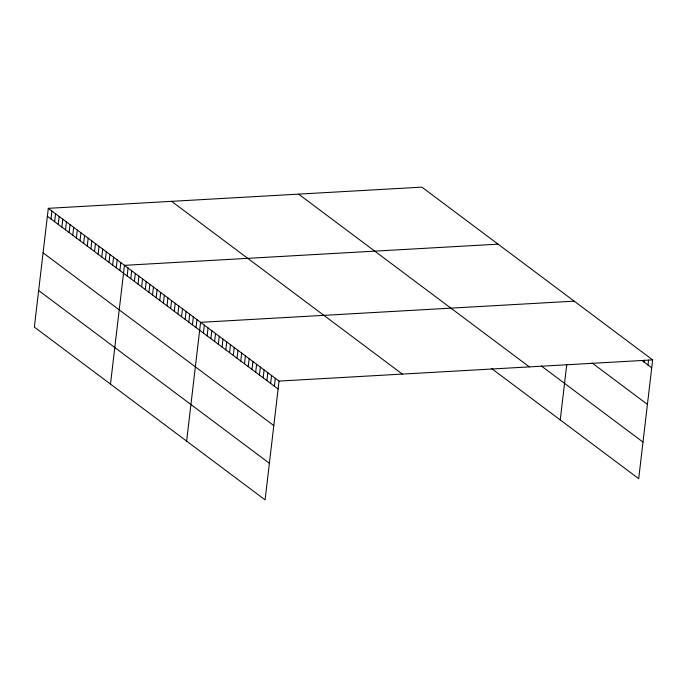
<?xml version="1.0" encoding="UTF-8"?>
<svg xmlns="http://www.w3.org/2000/svg" width="687" height="687" viewBox="0 0 687 687"><rect width="100%" height="100%" fill="white"/><g stroke="black" fill="none" stroke-linecap="round" stroke-linejoin="round"><path stroke-width="1.03" d="M48.305 208.333L34.35 327.106L265.088 499.861L279.042 381.079L48.305 208.333L421.912 187.139L652.65 359.894L638.695 478.667L491.36 368.361M51.001 218.955L51.929 211.046M54.625 221.678L55.553 213.76M58.249 224.391L59.185 216.474M61.873 227.105L62.809 219.187M65.505 229.819L66.433 221.901M69.129 232.532L70.057 224.615M72.753 235.246L73.681 227.328M76.377 237.96L77.313 230.042M80.01 240.673L80.937 232.764M83.634 243.387L84.561 235.478M87.258 246.109L88.185 238.191M90.882 248.823L91.818 240.905M94.505 251.536L95.441 243.619M98.138 254.25L99.065 246.332M101.762 256.964L102.689 249.046M105.386 259.677L106.313 251.76M109.01 262.391L109.946 254.473M112.642 265.105L113.57 257.196M116.266 267.827L117.194 259.909M119.89 270.541L120.818 262.623M110.495 384.119L124.45 265.337L498.058 244.151M127.138 275.968L128.074 268.05M130.77 278.682L131.698 270.764M134.394 281.395L135.322 273.478M138.018 284.109L138.946 276.191M141.642 286.822L142.578 278.905M145.275 289.536L146.202 281.627M148.899 292.258L149.826 284.341M152.523 294.972L153.45 287.054M156.147 297.686L157.083 289.768M159.77 300.399L160.706 292.482M163.403 303.113L164.33 295.195M167.027 305.827L167.954 297.909M170.651 308.54L171.578 300.623M174.275 311.254L175.211 303.336M177.907 313.968L178.835 306.058M181.531 316.69L182.459 308.772M185.155 319.403L186.083 311.486M188.779 322.117L189.715 314.199M192.412 324.831L193.339 316.913M196.035 327.544L196.963 319.627M186.632 441.123L200.587 322.34L574.203 301.155M203.395 333.058L204.322 325.14M207.13 335.849L208.058 327.939M210.866 338.648L211.794 330.73M214.602 341.448L215.529 333.53M218.337 344.247L219.265 336.329M222.073 347.038L223 339.12M225.808 349.838L226.736 341.92M229.544 352.637L230.471 344.719M233.279 355.428L234.207 347.51M237.015 358.228L237.942 350.31M240.751 361.027L241.678 353.109M244.486 363.818L245.414 355.909M248.222 366.618L249.149 358.7M251.957 369.417L252.885 361.499M255.693 372.208L256.629 364.299M259.428 375.008L260.364 367.09M263.164 377.807L264.1 369.889M266.899 380.607L267.836 372.689M270.635 383.398L271.571 375.48M274.371 386.197L275.307 378.279M560.249 419.937L566.758 364.505M644.251 362.212L644.483 360.237M647.987 365.012L648.562 360.065M279.042 381.079L652.65 359.894M642.01 360.538L651.723 367.803M592.134 363.002L647.42 404.394M541.339 365.982L642.998 442.084M298.622 194.138L529.359 366.884M171.595 201.334L402.333 374.089M47.377 216.242L278.106 388.997M43.075 252.833L273.812 425.579M38.644 290.524L269.381 463.27"/></g></svg>
